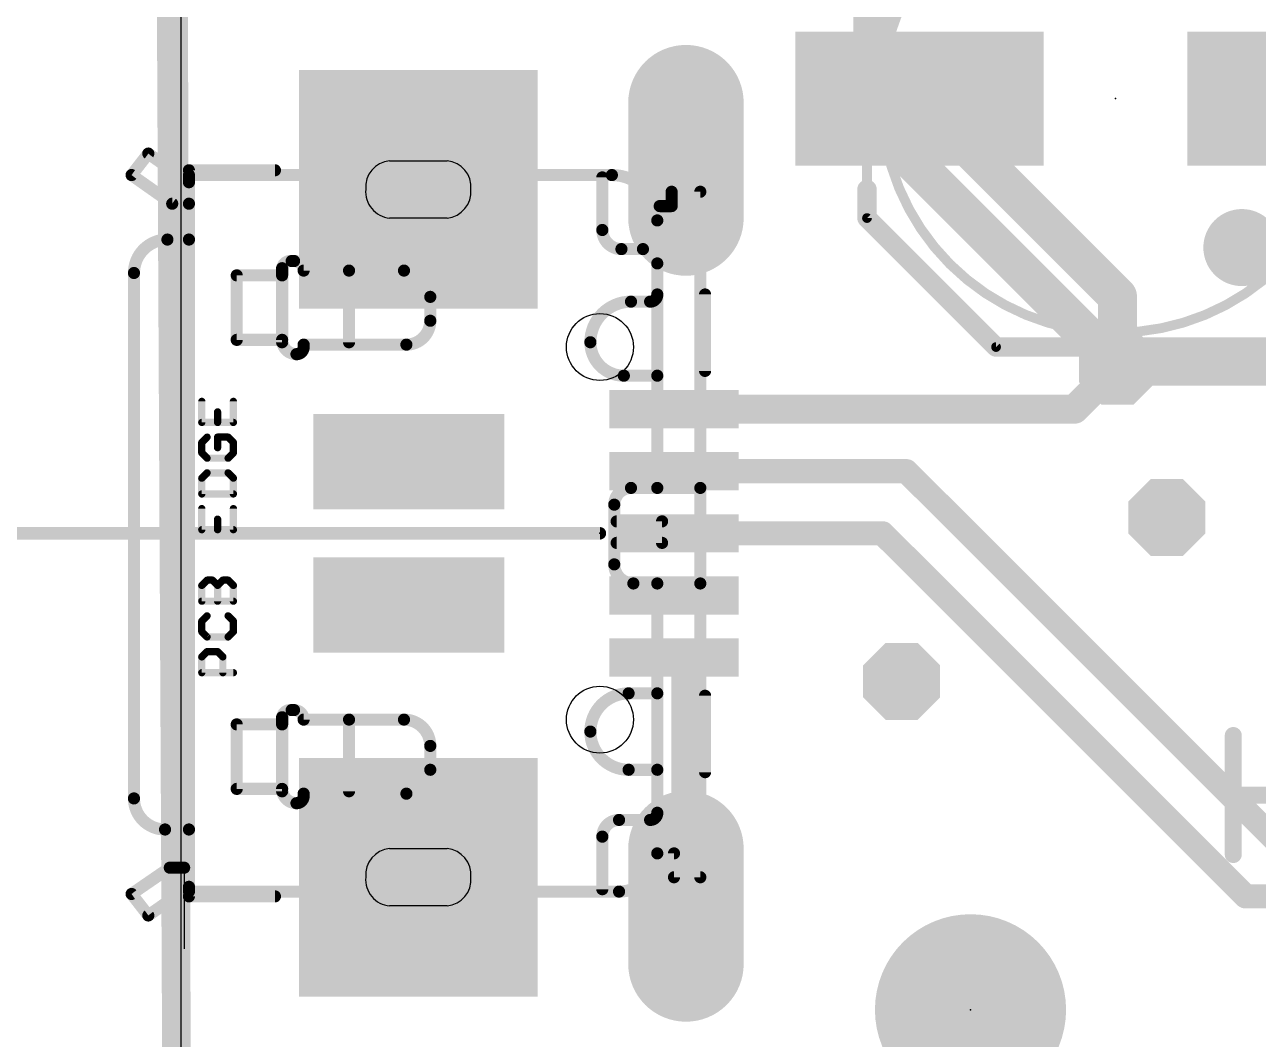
# Model space of a CAD drawing. Extents: x -30 to 79, y -8 to 63.
# Drawn here: x -1.63 to 11.27, y 9.2 to 19.82 of the extents above; entities that cross this region are included whole.
import ezdxf

# ---------------------------------------------------------------- set-up
doc = ezdxf.new("R2010")
doc.units = 0
for name, color, linetype in [('1', 12, 'CONTINUOUS'), ('16', 132, 'CONTINUOUS'), ('17', 110, 'CONTINUOUS'), ('18', 3, 'CONTINUOUS'), ('20', 53, 'CONTINUOUS'), ('21', 40, 'CONTINUOUS'), ('23', 40, 'CONTINUOUS'), ('39', 12, 'CONTINUOUS'), ('41', 12, 'CONTINUOUS'), ('47', 253, 'CONTINUOUS'), ('51', 253, 'CONTINUOUS')]:
    doc.layers.add(name, color=color, linetype=linetype)

# ---------------------------------------------------------------- blocks, each defined once
blk = doc.blocks.new('RECT')
blk.add_solid([(-0.5, -0.5), (0.5, -0.5), (-0.5, 0.5), (0.5, 0.5)])
blk = doc.blocks.new('PIE')
at = {"const_width": 0.5}
blk.add_lwpolyline([(0, -0.25, 1), (0, 0.25, 1), (0, -0.25)], format="xyb", dxfattribs=at)
blk = doc.blocks.new('OFFSETP100')
at = {"const_width": 1}
blk.add_lwpolyline([(0, 0), (1, 0)], dxfattribs=at)
at = {"const_width": 0.5}
for points in [[(0, 0.25, 1), (0, -0.25)], [(1, -0.25, 1), (1, 0.25)]]:
    blk.add_lwpolyline(points, format="xyb", dxfattribs=at)
blk = doc.blocks.new('SQUAREP')
blk.add_solid([(-0.5, -0.5), (0.5, -0.5), (-0.5, 0.5), (0.5, 0.5)])
blk = doc.blocks.new('ROUNDV')
at = {"const_width": 0.5}
blk.add_lwpolyline([(0, -0.25, 1), (0, 0.25, 1), (0, -0.25)], format="xyb", dxfattribs=at)
blk = doc.blocks.new('OCTAGONV')
at = {"const_width": 0.5}
blk.add_lwpolyline([(-0.25, -0.1036), (-0.25, 0.1036), (-0.1036, 0.25), (0.1036, 0.25), (0.25, 0.1036), (0.25, -0.1036), (0.1036, -0.25), (-0.1036, -0.25), (-0.25, -0.1036), (-0.25, 0.1036)], dxfattribs=at)

msp = doc.modelspace()

# ---------------------------------------------------------------- linework, layer by layer
at = {"layer": '1'}
for points, const_width in [([(0, 0), (-0.254, 50.762)], 0.3), ([(7.729, 19.05), (9.8, 16.979)], 0.4064), ([(9.8, 16.979), (9.8, 16.25)], 0.4064), ([(9.35, 15.8), (9.8, 16.25)], 0.3048), ([(9.65, 16.1), (9.8, 16.25)], 0.4064), ([(9.8, 16.25), (11.657, 16.25)], 0.254), ([(5.16, 15.8), (9.35, 15.8)], 0.3048), ([(5.16, 15.15), (7.591, 15.15)], 0.254), ([(7.591, 15.15), (11.441, 11.3)], 0.254), ([(7.341, 14.5), (5.16, 14.5)], 0.254), ([(11.141, 10.7), (7.341, 14.5)], 0.254), ([(5.285, 13.075), (5.16, 13.2)], 0.3048), ([(5.285, 11.2), (5.285, 13.075)], 0.3048), ([(23.5, 10.7), (11.141, 10.7)], 0.254)]:
    msp.add_lwpolyline(points, dxfattribs=dict(at, const_width=const_width))
for points, const_width in [([(7.8008, 19.1218, 1), (7.6572, 18.9782)], 0.2032), ([(9.9016, 16.979, 1), (9.6984, 16.979)], 0.2032), ([(9.7282, 16.9072, 1), (9.8718, 17.0508)], 0.2032), ([(9.8718, 16.1782, 1), (9.7282, 16.3218)], 0.2032), ([(9.8539, 16.1961, 1), (9.7461, 16.3039)], 0.1524), ([(9.5782, 16.1718, 1), (9.7218, 16.0282)], 0.2032), ([(9.6984, 16.25, 1), (9.9016, 16.25)], 0.2032), ([(9.8, 16.3135, 1), (9.8, 16.1865)], 0.127), ([(5.16, 15.8762, 1), (5.16, 15.7238)], 0.1524), ([(9.2961, 15.8539, 1), (9.4039, 15.7461)], 0.1524), ([(9.35, 15.7238, 1), (9.35, 15.8762)], 0.1524), ([(5.16, 15.2135, 1), (5.16, 15.0865)], 0.127), ([(7.6359, 15.1949, 1), (7.5461, 15.1051)], 0.127), ([(7.591, 15.0865, 1), (7.591, 15.2135)], 0.127), ([(5.16, 14.5635, 1), (5.16, 14.4365)], 0.127), ([(7.3859, 14.5449, 1), (7.2961, 14.4551)], 0.127), ([(7.341, 14.4365, 1), (7.341, 14.5635)], 0.127), ([(5.2139, 13.2539, 1), (5.1061, 13.1461)], 0.1524), ([(5.3612, 13.075, 1), (5.2088, 13.075)], 0.1524), ([(5.2311, 13.0211, 1), (5.3389, 13.1289)], 0.1524), ([(5.2088, 11.2, 1), (5.3612, 11.2)], 0.1524), ([(11.141, 10.7635, 1), (11.141, 10.6365)], 0.127), ([(11.0961, 10.6551, 1), (11.1859, 10.7449)], 0.127)]:
    msp.add_lwpolyline(points, format="xyb", dxfattribs=dict(at, const_width=const_width))
at = {"layer": '16'}
for points, const_width in [([(0, 0), (-0.127, 50.889)], 0.25), ([(7.239, 20.574), (7.239, 18.811)], 0.4064), ([(7.239, 18.811), (9.8, 16.25)], 0.4064), ([(9.8, 16.25), (16.1, 16.25)], 0.4064)]:
    msp.add_lwpolyline(points, dxfattribs=dict(at, const_width=const_width))
at = {"layer": '16', "const_width": 0.2032}
for points in [[(7.3108, 18.8828, 1), (7.1672, 18.7392)], [(7.1374, 18.811, 1), (7.3406, 18.811)], [(9.8, 16.3516, 1), (9.8, 16.1484)], [(9.7282, 16.1782, 1), (9.8718, 16.3218)]]:
    msp.add_lwpolyline(points, format="xyb", dxfattribs=at)
at = {"layer": '20'}
for p, q in [((0, 45.72), (0, 5.08)), ((2.185, 18.4), (2.785, 18.4)), ((2.785, 17.8), (2.185, 17.8)), ((2.185, 11.2), (2.785, 11.2)), ((2.785, 10.6), (2.185, 10.6))]:
    msp.add_line(p, q, dxfattribs=at)
for centre in [(4.385, 16.45), (4.385, 12.55)]:
    msp.add_circle(centre, 0.35, dxfattribs=at)
for centre, start, end in [((2.21, 18.125), 95.1944, 185.1944), ((2.76, 18.125), 354.8056, 84.8056), ((2.21, 18.075), 174.8056, 264.8056), ((2.76, 18.075), 275.1944, 5.1944), ((2.21, 10.925), 95.1944, 185.1944), ((2.76, 10.925), 354.8056, 84.8056), ((2.21, 10.875), 174.8056, 264.8056), ((2.76, 10.875), 275.1944, 5.1944)]:
    msp.add_arc(centre, 0.2761, start, end, dxfattribs=at)
at = {"layer": '21'}
for points, const_width in [([(0.985, 18.3), (0.085, 18.3)], 0.127), ([(0.085, 18.3), (0.085, 10.7)], 0.127), ([(7.179, 17.8), (7.179, 18.1)], 0.2032), ([(8.529, 16.45), (7.179, 17.8)], 0.2032), ([(5.485, 17), (5.485, 16.2)], 0.127), ([(12.379, 16.45), (8.529, 16.45)], 0.2032), ([(5.485, 12.8), (5.485, 12)], 0.127), ([(11.0109, 11.1379), (11.0109, 12.3836)], 0.1778), ([(11.0109, 11.7607), (11.8413, 11.7607)], 0.1778), ([(0.085, 10.7), (0.985, 10.7)], 0.127)]:
    msp.add_lwpolyline(points, dxfattribs=dict(at, const_width=const_width))
for points, const_width in [([(0.085, 18.3317, 1), (0.085, 18.2683)], 0.0635), ([(0.1168, 18.3, 1), (0.0533, 18.3)], 0.0635), ([(0.985, 18.2683, 1), (0.985, 18.3317)], 0.0635), ([(7.2298, 18.1, 1), (7.1282, 18.1)], 0.1016), ([(7.2149, 17.8359, 1), (7.1431, 17.7641)], 0.1016), ([(7.1282, 17.8, 1), (7.2298, 17.8)], 0.1016), ([(5.5168, 17, 1), (5.4533, 17)], 0.0635), ([(8.529, 16.5008, 1), (8.529, 16.3992)], 0.1016), ([(8.4931, 16.4141, 1), (8.5649, 16.4859)], 0.1016), ([(5.4533, 16.2, 1), (5.5168, 16.2)], 0.0635), ([(5.5168, 12.8, 1), (5.4533, 12.8)], 0.0635), ([(11.0554, 12.3836, 1), (10.9665, 12.3836)], 0.0889), ([(5.4533, 12, 1), (5.5168, 12)], 0.0635), ([(11.0109, 11.8052, 1), (11.0109, 11.7163)], 0.0889), ([(10.9665, 11.1379, 1), (11.0554, 11.1379)], 0.0889), ([(0.085, 10.7318, 1), (0.085, 10.6683)], 0.0635), ([(0.0533, 10.7, 1), (0.1168, 10.7)], 0.0635), ([(0.985, 10.6683, 1), (0.985, 10.7318)], 0.0635)]:
    msp.add_lwpolyline(points, format="xyb", dxfattribs=dict(at, const_width=const_width))
at = {"layer": '23'}
for p in [(9.779, 19.05), (4.385, 14.5), (8.262, 9.513)]:
    msp.add_point(p, dxfattribs=at)
at = {"layer": '39'}
for points, const_width in [([(8.262, 10.263, 0.4142), (7.512, 9.513)], 0.5), ([(9.012, 9.513, 0.4142), (8.262, 10.263)], 0.5), ([(8.262, 10.388, 1), (8.262, 10.138)], 0.25), ([(8.262, 10.138, 1), (8.262, 10.388)], 0.25), ([(7.512, 9.513, 0.4142), (8.262, 8.763)], 0.5), ([(7.637, 9.513, 1), (7.387, 9.513)], 0.25), ([(8.262, 8.763, 0.4142), (9.012, 9.513)], 0.5), ([(9.137, 9.513, 1), (8.887, 9.513)], 0.25), ([(7.387, 9.513, 1), (7.637, 9.513)], 0.25), ([(8.887, 9.513, 1), (9.137, 9.513)], 0.25)]:
    msp.add_lwpolyline(points, format="xyb", dxfattribs=dict(at, const_width=const_width))
at = {"layer": '41'}
for points, const_width in [([(8.262, 10.263, 0.4142), (7.512, 9.513)], 0.5), ([(9.012, 9.513, 0.4142), (8.262, 10.263)], 0.5), ([(8.262, 10.388, 1), (8.262, 10.138)], 0.25), ([(8.262, 10.138, 1), (8.262, 10.388)], 0.25), ([(7.512, 9.513, 0.4142), (8.262, 8.763)], 0.5), ([(7.637, 9.513, 1), (7.387, 9.513)], 0.25), ([(8.262, 8.763, 0.4142), (9.012, 9.513)], 0.5), ([(9.137, 9.513, 1), (8.887, 9.513)], 0.25), ([(7.387, 9.513, 1), (7.637, 9.513)], 0.25), ([(8.887, 9.513, 1), (9.137, 9.513)], 0.25)]:
    msp.add_lwpolyline(points, format="xyb", dxfattribs=dict(at, const_width=const_width))
at = {"layer": '47', "const_width": 0.13}
msp.add_lwpolyline([(4.385, 14.5), (-4.236, 14.5)], dxfattribs=at)
at = {"layer": '47', "const_width": 0.065}
msp.add_lwpolyline([(4.385, 14.4675, 1), (4.385, 14.5325)], format="xyb", dxfattribs=at)
at = {"layer": '51'}
msp.add_line((0.035, 11), (0.035, 10.15), dxfattribs=at)
for points, const_width in [([(9.779, 16.6, 1), (9.779, 21.5, 1), (9.779, 16.6)], 0.1016), ([(-0.3217, 18.5009, 1), (-0.3583, 18.4491)], 0.0635), ([(-0.3149, 18.4555, 1), (-0.3651, 18.4945)], 0.0635), ([(-0.4967, 18.2759, 1), (-0.5333, 18.2241)], 0.0635), ([(-0.5401, 18.2695, 1), (-0.4899, 18.2305)], 0.0635), ([(0.1168, 18.25, 1), (0.0533, 18.25)], 0.0635), ([(0.085, 18.2817, 1), (0.085, 18.2183)], 0.0635), ([(0.1168, 18.175, 1), (0.0533, 18.175)], 0.0635), ([(0.0533, 18.175, 1), (0.1168, 18.175)], 0.0635), ([(0.0667, 18.1491, 1), (0.1033, 18.2009)], 0.0635), ([(4.4417, 18.225, 1), (4.3783, 18.225)], 0.0635), ([(4.985, 17.775, 0.4142), (4.51, 18.25)], 0.127), ([(4.51, 18.2817, 1), (4.51, 18.2183)], 0.0635), ([(4.51, 18.2183, 1), (4.51, 18.2817)], 0.0635), ([(5.1668, 18.075, 1), (5.1033, 18.075)], 0.0635), ([(5.135, 18.1067, 1), (5.135, 18.0433)], 0.0635), ([(5.4668, 18.075, 1), (5.4033, 18.075)], 0.0635), ([(5.435, 18.0433, 1), (5.435, 18.1067)], 0.0635), ([(-0.09, 17.9817, 1), (-0.09, 17.9183)], 0.0635), ([(-0.1083, 17.9241, 1), (-0.0717, 17.9759)], 0.0635), ([(0.1168, 17.95, 1), (0.0533, 17.95)], 0.0635), ([(0.0533, 17.95, 1), (0.1168, 17.95)], 0.0635), ([(0.085, 17.9183, 1), (0.085, 17.9817)], 0.0635), ([(5.01, 17.9567, 1), (5.01, 17.8933)], 0.0635), ([(5.1033, 17.925, 1), (5.1668, 17.925)], 0.0635), ([(5.135, 17.8933, 1), (5.135, 17.9567)], 0.0635), ([(5.0168, 17.775, 1), (4.9533, 17.775)], 0.0635), ([(7.197, 17.818, 1), (7.161, 17.782)], 0.0508), ([(7.1536, 17.8, 1), (7.2044, 17.8)], 0.0508), ([(4.41, 17.675, 0.4142), (4.61, 17.475)], 0.127), ([(4.4417, 17.675, 1), (4.3783, 17.675)], 0.0635), ([(4.3783, 17.675, 1), (4.4417, 17.675)], 0.0635), ([(4.9533, 17.775, 1), (5.0168, 17.775)], 0.0635), ([(-0.14, 17.575, 0.4142), (-0.49, 17.225)], 0.127), ([(-0.14, 17.6067, 1), (-0.14, 17.5433)], 0.0635), ([(-0.14, 17.5433, 1), (-0.14, 17.6067)], 0.0635), ([(0.1168, 17.575, 1), (0.0533, 17.575)], 0.0635), ([(0.0533, 17.575, 1), (0.1168, 17.575)], 0.0635), ([(0.085, 17.5433, 1), (0.085, 17.6067)], 0.0635), ([(4.61, 17.5068, 1), (4.61, 17.4433)], 0.0635), ([(4.61, 17.4433, 1), (4.61, 17.5068)], 0.0635), ([(4.985, 17.325, 0.4142), (4.835, 17.475)], 0.127), ([(4.835, 17.5068, 1), (4.835, 17.4433)], 0.0635), ([(4.835, 17.4433, 1), (4.835, 17.5068)], 0.0635), ([(1.16, 17.35, 0.4142), (1.06, 17.275)], 0.127), ([(1.0286, 17.2795, 1), (1.0914, 17.2705)], 0.0635), ([(1.0917, 17.275, 1), (1.0283, 17.275)], 0.0635), ([(1.16, 17.3818, 1), (1.16, 17.3183)], 0.0635), ([(1.285, 17.25, 0.4142), (1.185, 17.35)], 0.127), ([(1.185, 17.3818, 1), (1.185, 17.3183)], 0.0635), ([(1.1555, 17.3186, 1), (1.1645, 17.3814)], 0.0635), ([(1.185, 17.3183, 1), (1.185, 17.3818)], 0.0635), ([(1.285, 17.2817, 1), (1.285, 17.2183)], 0.0635), ([(1.76, 17.2817, 1), (1.76, 17.2183)], 0.0635), ([(1.7917, 17.25, 1), (1.7283, 17.25)], 0.0635), ([(1.76, 17.2183, 1), (1.76, 17.2817)], 0.0635), ([(2.61, 16.975, 0.4142), (2.335, 17.25)], 0.127), ([(2.335, 17.2817, 1), (2.335, 17.2183)], 0.0635), ([(2.335, 17.2183, 1), (2.335, 17.2817)], 0.0635), ([(5.0168, 17.325, 1), (4.9533, 17.325)], 0.0635), ([(4.9533, 17.325, 1), (5.0168, 17.325)], 0.0635), ([(4.9533, 17.325, 1), (5.0168, 17.325)], 0.0635), ([(-0.4583, 17.225, 1), (-0.5218, 17.225)], 0.0635), ([(-0.5218, 17.225, 1), (-0.4583, 17.225)], 0.0635), ([(0.585, 17.2317, 1), (0.585, 17.1683)], 0.0635), ([(0.6168, 17.2, 1), (0.5533, 17.2)], 0.0635), ([(1.0917, 17.2, 1), (1.0283, 17.2)], 0.0635), ([(1.0283, 17.2, 1), (1.0917, 17.2)], 0.0635), ([(1.06, 17.1683, 1), (1.06, 17.2317)], 0.0635), ([(1.2533, 17.25, 1), (1.3168, 17.25)], 0.0635), ([(2.6418, 16.975, 1), (2.5783, 16.975)], 0.0635), ([(4.91, 16.925, 0.4142), (4.985, 17)], 0.127), ([(5.0168, 17, 1), (4.9533, 17)], 0.0635), ([(5.0168, 17, 1), (4.9533, 17)], 0.0635), ([(2.5783, 16.975, 1), (2.6418, 16.975)], 0.0635), ([(4.71, 16.925, 0.4142), (4.285, 16.5)], 0.127), ([(4.71, 16.9567, 1), (4.71, 16.8933)], 0.0635), ([(4.71, 16.8933, 1), (4.71, 16.9567)], 0.0635), ([(4.91, 16.9567, 1), (4.91, 16.8933)], 0.0635), ([(4.91, 16.8933, 1), (4.91, 16.9567)], 0.0635), ([(4.9533, 17, 1), (5.0168, 17)], 0.0635), ([(2.36, 16.475, 0.4142), (2.61, 16.725)], 0.127), ([(2.6418, 16.725, 1), (2.5783, 16.725)], 0.0635), ([(2.5783, 16.725, 1), (2.6418, 16.725)], 0.0635), ([(0.585, 16.5568, 1), (0.585, 16.4933)], 0.0635), ([(0.5533, 16.525, 1), (0.6168, 16.525)], 0.0635), ([(1.06, 16.525, 0.4142), (1.21, 16.375)], 0.127), ([(1.0917, 16.525, 1), (1.0283, 16.525)], 0.0635), ([(1.0283, 16.5, 1), (1.0917, 16.5)], 0.0635), ([(1.06, 16.4933, 1), (1.06, 16.5568)], 0.0635), ([(1.285, 16.5068, 1), (1.285, 16.4433)], 0.0635), ([(1.3168, 16.475, 1), (1.2533, 16.475)], 0.0635), ([(1.7283, 16.5, 1), (1.7917, 16.5)], 0.0635), ([(2.36, 16.5068, 1), (2.36, 16.4433)], 0.0635), ([(2.36, 16.4433, 1), (2.36, 16.5068)], 0.0635), ([(4.285, 16.5, 0.4142), (4.635, 16.15)], 0.127), ([(4.3167, 16.5, 1), (4.2533, 16.5)], 0.0635), ([(4.2533, 16.5, 1), (4.3167, 16.5)], 0.0635), ([(1.21, 16.375, 0.4142), (1.285, 16.45)], 0.127), ([(1.21, 16.4067, 1), (1.21, 16.3433)], 0.0635), ([(1.21, 16.3433, 1), (1.21, 16.4067)], 0.0635), ([(1.3168, 16.45, 1), (1.2533, 16.45)], 0.0635), ([(1.2533, 16.45, 1), (1.3168, 16.45)], 0.0635), ([(8.529, 16.4754, 1), (8.529, 16.4246)], 0.0508), ([(8.511, 16.432, 1), (8.547, 16.468)], 0.0508), ([(4.635, 16.1818, 1), (4.635, 16.1183)], 0.0635), ([(4.635, 16.1183, 1), (4.635, 16.1818)], 0.0635), ([(5.0168, 16.15, 1), (4.9533, 16.15)], 0.0635), ([(4.9533, 16.15, 1), (5.0168, 16.15)], 0.0635), ([(4.985, 16.1183, 1), (4.985, 16.1818)], 0.0635), ([(0.2387, 15.881, 1), (0.2006, 15.881)], 0.0381), ([(0.5692, 15.881, 1), (0.5311, 15.881)], 0.0381), ([(0.4039, 15.7709, 1), (0.3658, 15.7709)], 0.0381), ([(0.2196, 15.6798, 1), (0.2196, 15.6417)], 0.0381), ([(0.2006, 15.6607, 1), (0.2387, 15.6607)], 0.0381), ([(0.3658, 15.6607, 1), (0.4039, 15.6607)], 0.0381), ([(0.5311, 15.6607, 1), (0.5692, 15.6607)], 0.0381), ([(0.5501, 15.6417, 1), (0.5501, 15.6798)], 0.0381), ([(0.2387, 15.4517, 1), (0.2006, 15.4517)], 0.0381), ([(0.2882, 15.4934, 1), (0.2612, 15.5203)], 0.0381), ([(0.3849, 15.5259, 1), (0.3849, 15.4878)], 0.0381), ([(0.4039, 15.5068, 1), (0.3658, 15.5068)], 0.0381), ([(0.5085, 15.5203, 1), (0.4816, 15.4934)], 0.0381), ([(0.495, 15.4878, 1), (0.495, 15.5259)], 0.0381), ([(0.5692, 15.4517, 1), (0.5311, 15.4517)], 0.0381), ([(0.2061, 15.4652, 1), (0.2331, 15.4383)], 0.0381), ([(0.2331, 15.3551, 1), (0.2061, 15.3281)], 0.0381), ([(0.2006, 15.3416, 1), (0.2387, 15.3416)], 0.0381), ([(0.3658, 15.3967, 1), (0.4039, 15.3967)], 0.0381), ([(0.5311, 15.3416, 1), (0.5692, 15.3416)], 0.0381), ([(0.5636, 15.3281, 1), (0.5366, 15.3551)], 0.0381), ([(0.5366, 15.4383, 1), (0.5636, 15.4652)], 0.0381), ([(0.2747, 15.3056, 1), (0.2747, 15.2675)], 0.0381), ([(0.2612, 15.273, 1), (0.2882, 15.3)], 0.0381), ([(0.4816, 15.3, 1), (0.5085, 15.273)], 0.0381), ([(0.495, 15.2675, 1), (0.495, 15.3056)], 0.0381), ([(0.2387, 15.0775, 1), (0.2006, 15.0775)], 0.0381), ([(0.2061, 15.091, 1), (0.2331, 15.0641)], 0.0381), ([(0.2747, 15.1517, 1), (0.2747, 15.1136)], 0.0381), ([(0.2882, 15.1191, 1), (0.2612, 15.1461)], 0.0381), ([(0.5085, 15.1461, 1), (0.4816, 15.1191)], 0.0381), ([(0.495, 15.1136, 1), (0.495, 15.1517)], 0.0381), ([(0.5692, 15.0775, 1), (0.5311, 15.0775)], 0.0381), ([(0.5366, 15.0641, 1), (0.5636, 15.091)], 0.0381), ([(4.71, 14.975, 0.4142), (4.535, 14.8)], 0.127), ([(4.71, 15.0068, 1), (4.71, 14.9433)], 0.0635), ([(4.71, 14.9433, 1), (4.71, 15.0068)], 0.0635), ([(4.985, 15.0068, 1), (4.985, 14.9433)], 0.0635), ([(4.9533, 14.975, 1), (5.0168, 14.975)], 0.0635), ([(4.985, 14.9433, 1), (4.985, 15.0068)], 0.0635), ([(5.4668, 14.975, 1), (5.4033, 14.975)], 0.0635), ([(5.4033, 14.975, 1), (5.4668, 14.975)], 0.0635), ([(5.435, 14.9433, 1), (5.435, 15.0068)], 0.0635), ([(0.2196, 14.9314, 1), (0.2196, 14.8933)], 0.0381), ([(0.2006, 14.9123, 1), (0.2387, 14.9123)], 0.0381), ([(0.5311, 14.9123, 1), (0.5692, 14.9123)], 0.0381), ([(0.5501, 14.8933, 1), (0.5501, 14.9314)], 0.0381), ([(4.5667, 14.8, 1), (4.5033, 14.8)], 0.0635), ([(0.2387, 14.7584, 1), (0.2006, 14.7584)], 0.0381), ([(0.5692, 14.7584, 1), (0.5311, 14.7584)], 0.0381), ([(4.5033, 14.8, 1), (4.5667, 14.8)], 0.0635), ([(0.4039, 14.6483, 1), (0.3658, 14.6483)], 0.0381), ([(4.56, 14.6568, 1), (4.56, 14.5932)], 0.0635), ([(5.0667, 14.625, 1), (5.0033, 14.625)], 0.0635), ([(5.035, 14.5932, 1), (5.035, 14.6568)], 0.0635), ([(0.2196, 14.5571, 1), (0.2196, 14.519)], 0.0381), ([(0.2006, 14.5381, 1), (0.2387, 14.5381)], 0.0381), ([(0.3658, 14.5381, 1), (0.4039, 14.5381)], 0.0381), ([(0.5311, 14.5381, 1), (0.5692, 14.5381)], 0.0381), ([(0.5501, 14.519, 1), (0.5501, 14.5571)], 0.0381), ([(4.56, 14.4318, 1), (4.56, 14.3682)], 0.0635), ([(5.035, 14.3682, 1), (5.035, 14.4318)], 0.0635), ([(5.0033, 14.4, 1), (5.0667, 14.4)], 0.0635), ([(4.535, 14.175, 0.4142), (4.735, 13.975)], 0.127), ([(4.5667, 14.175, 1), (4.5033, 14.175)], 0.0635), ([(4.5033, 14.175, 1), (4.5667, 14.175)], 0.0635), ([(0.2387, 13.9549, 1), (0.2006, 13.9549)], 0.0381), ([(0.2061, 13.9684, 1), (0.2331, 13.9415)], 0.0381), ([(0.2747, 14.029, 1), (0.2747, 13.9909)], 0.0381), ([(0.2882, 13.9965, 1), (0.2612, 14.0235)], 0.0381), ([(0.3433, 14.0235, 1), (0.3163, 13.9965)], 0.0381), ([(0.3298, 13.9909, 1), (0.3298, 14.029)], 0.0381), ([(0.4039, 13.9549, 1), (0.3658, 13.9549)], 0.0381), ([(0.3714, 13.9684, 1), (0.3983, 13.9415)], 0.0381), ([(0.3714, 13.9415, 1), (0.3983, 13.9684)], 0.0381), ([(0.4399, 14.029, 1), (0.4399, 13.9909)], 0.0381), ([(0.4534, 13.9965, 1), (0.4265, 14.0235)], 0.0381), ([(0.5085, 14.0235, 1), (0.4816, 13.9965)], 0.0381), ([(0.495, 13.9909, 1), (0.495, 14.029)], 0.0381), ([(0.5692, 13.9549, 1), (0.5311, 13.9549)], 0.0381), ([(0.5366, 13.9415, 1), (0.5636, 13.9684)], 0.0381), ([(4.735, 14.0068, 1), (4.735, 13.9433)], 0.0635), ([(4.735, 13.9433, 1), (4.735, 14.0068)], 0.0635), ([(5.0168, 13.975, 1), (4.9533, 13.975)], 0.0635), ([(4.985, 14.0068, 1), (4.985, 13.9433)], 0.0635), ([(4.985, 13.9433, 1), (4.985, 14.0068)], 0.0635), ([(5.4668, 13.975, 1), (5.4033, 13.975)], 0.0635), ([(5.4033, 13.975, 1), (5.4668, 13.975)], 0.0635), ([(5.435, 13.9433, 1), (5.435, 14.0068)], 0.0635), ([(0.2196, 13.8087, 1), (0.2196, 13.7706)], 0.0381), ([(0.5501, 13.7706, 1), (0.5501, 13.8087)], 0.0381), ([(0.2006, 13.7897, 1), (0.2387, 13.7897)], 0.0381), ([(0.3658, 13.7897, 1), (0.4039, 13.7897)], 0.0381), ([(0.5311, 13.7897, 1), (0.5692, 13.7897)], 0.0381), ([(0.2387, 13.5807, 1), (0.2006, 13.5807)], 0.0381), ([(0.2061, 13.5942, 1), (0.2331, 13.5672)], 0.0381), ([(0.2882, 13.6223, 1), (0.2612, 13.6493)], 0.0381), ([(0.5085, 13.6493, 1), (0.4816, 13.6223)], 0.0381), ([(0.5692, 13.5807, 1), (0.5311, 13.5807)], 0.0381), ([(0.5366, 13.5672, 1), (0.5636, 13.5942)], 0.0381), ([(0.2331, 13.484, 1), (0.2061, 13.4571)], 0.0381), ([(0.2006, 13.4706, 1), (0.2387, 13.4706)], 0.0381), ([(0.2747, 13.4345, 1), (0.2747, 13.3964)], 0.0381), ([(0.2612, 13.402, 1), (0.2882, 13.4289)], 0.0381), ([(0.4816, 13.4289, 1), (0.5085, 13.402)], 0.0381), ([(0.495, 13.3964, 1), (0.495, 13.4345)], 0.0381), ([(0.5311, 13.4706, 1), (0.5692, 13.4706)], 0.0381), ([(0.5636, 13.4571, 1), (0.5366, 13.484)], 0.0381), ([(0.2747, 13.2806, 1), (0.2747, 13.2425)], 0.0381), ([(0.2882, 13.2481, 1), (0.2612, 13.2751)], 0.0381), ([(0.3983, 13.2751, 1), (0.3714, 13.2481)], 0.0381), ([(0.3849, 13.2425, 1), (0.3849, 13.2806)], 0.0381), ([(0.2387, 13.2065, 1), (0.2006, 13.2065)], 0.0381), ([(0.2061, 13.22, 1), (0.2331, 13.193)], 0.0381), ([(0.459, 13.2065, 1), (0.4209, 13.2065)], 0.0381), ([(0.4265, 13.193, 1), (0.4534, 13.22)], 0.0381), ([(0.2196, 13.0603, 1), (0.2196, 13.0222)], 0.0381), ([(0.2006, 13.0413, 1), (0.2387, 13.0413)], 0.0381), ([(0.4209, 13.0413, 1), (0.459, 13.0413)], 0.0381), ([(0.5501, 13.0222, 1), (0.5501, 13.0603)], 0.0381), ([(4.685, 12.825, 0.4142), (4.285, 12.425)], 0.127), ([(4.685, 12.8568, 1), (4.685, 12.7933)], 0.0635), ([(4.685, 12.7933, 1), (4.685, 12.8568)], 0.0635), ([(5.0168, 12.825, 1), (4.9533, 12.825)], 0.0635), ([(4.9533, 12.825, 1), (5.0168, 12.825)], 0.0635), ([(4.985, 12.7933, 1), (4.985, 12.8568)], 0.0635), ([(1.16, 12.65, 0.4142), (1.06, 12.575)], 0.127), ([(1.16, 12.6818, 1), (1.16, 12.6182)], 0.0635), ([(1.185, 12.6818, 1), (1.185, 12.6182)], 0.0635), ([(1.285, 12.55, 0.4142), (1.185, 12.65)], 0.127), ([(1.1555, 12.6186, 1), (1.1645, 12.6814)], 0.0635), ([(1.185, 12.6182, 1), (1.185, 12.6818)], 0.0635), ([(0.585, 12.5318, 1), (0.585, 12.4682)], 0.0635), ([(0.6168, 12.5, 1), (0.5533, 12.5)], 0.0635), ([(1.0286, 12.5795, 1), (1.0914, 12.5705)], 0.0635), ([(1.0917, 12.575, 1), (1.0283, 12.575)], 0.0635), ([(1.0917, 12.5, 1), (1.0283, 12.5)], 0.0635), ([(1.0283, 12.5, 1), (1.0917, 12.5)], 0.0635), ([(1.06, 12.4682, 1), (1.06, 12.5318)], 0.0635), ([(1.285, 12.5818, 1), (1.285, 12.5183)], 0.0635), ([(1.2533, 12.55, 1), (1.3168, 12.55)], 0.0635), ([(1.76, 12.5818, 1), (1.76, 12.5183)], 0.0635), ([(1.7917, 12.55, 1), (1.7283, 12.55)], 0.0635), ([(1.76, 12.5183, 1), (1.76, 12.5818)], 0.0635), ([(2.61, 12.275, 0.4142), (2.335, 12.55)], 0.127), ([(2.335, 12.5818, 1), (2.335, 12.5183)], 0.0635), ([(2.335, 12.5183, 1), (2.335, 12.5818)], 0.0635), ([(4.285, 12.425, 0.4142), (4.685, 12.025)], 0.127), ([(4.3167, 12.425, 1), (4.2533, 12.425)], 0.0635), ([(4.2533, 12.425, 1), (4.3167, 12.425)], 0.0635), ([(2.6418, 12.275, 1), (2.5783, 12.275)], 0.0635), ([(2.5783, 12.275, 1), (2.6418, 12.275)], 0.0635), ([(2.36, 11.775, 0.4142), (2.61, 12.025)], 0.127), ([(2.6418, 12.025, 1), (2.5783, 12.025)], 0.0635), ([(2.5783, 12.025, 1), (2.6418, 12.025)], 0.0635), ([(4.685, 12.0568, 1), (4.685, 11.9932)], 0.0635), ([(4.685, 11.9932, 1), (4.685, 12.0568)], 0.0635), ([(5.0168, 12.025, 1), (4.9533, 12.025)], 0.0635), ([(4.9533, 12.025, 1), (5.0168, 12.025)], 0.0635), ([(4.985, 11.9932, 1), (4.985, 12.0568)], 0.0635), ([(0.585, 11.8568, 1), (0.585, 11.7933)], 0.0635), ([(1.06, 11.825, 0.4142), (1.21, 11.675)], 0.127), ([(1.0917, 11.825, 1), (1.0283, 11.825)], 0.0635), ([(1.06, 11.7933, 1), (1.06, 11.8568)], 0.0635), ([(-0.49, 11.725, 0.4142), (-0.165, 11.4)], 0.127), ([(-0.4583, 11.725, 1), (-0.5218, 11.725)], 0.0635), ([(-0.5218, 11.725, 1), (-0.4583, 11.725)], 0.0635), ([(0.5533, 11.825, 1), (0.6168, 11.825)], 0.0635), ([(1.0283, 11.8, 1), (1.0917, 11.8)], 0.0635), ([(1.21, 11.675, 0.4142), (1.285, 11.75)], 0.127), ([(1.285, 11.8068, 1), (1.285, 11.7432)], 0.0635), ([(1.3168, 11.775, 1), (1.2533, 11.775)], 0.0635), ([(1.3168, 11.75, 1), (1.2533, 11.75)], 0.0635), ([(1.2533, 11.75, 1), (1.3168, 11.75)], 0.0635), ([(1.7283, 11.8, 1), (1.7917, 11.8)], 0.0635), ([(2.36, 11.8068, 1), (2.36, 11.7432)], 0.0635), ([(2.36, 11.7432, 1), (2.36, 11.8068)], 0.0635), ([(1.21, 11.7068, 1), (1.21, 11.6433)], 0.0635), ([(1.21, 11.6433, 1), (1.21, 11.7068)], 0.0635), ([(4.91, 11.5, 0.4142), (4.985, 11.575)], 0.127), ([(5.0168, 11.575, 1), (4.9533, 11.575)], 0.0635), ([(5.0168, 11.575, 1), (4.9533, 11.575)], 0.0635), ([(4.585, 11.5, 0.4142), (4.41, 11.325)], 0.127), ([(4.585, 11.5318, 1), (4.585, 11.4682)], 0.0635), ([(4.585, 11.4682, 1), (4.585, 11.5318)], 0.0635), ([(4.91, 11.5318, 1), (4.91, 11.4682)], 0.0635), ([(4.91, 11.4682, 1), (4.91, 11.5318)], 0.0635), ([(4.9533, 11.575, 1), (5.0168, 11.575)], 0.0635), ([(-0.165, 11.4318, 1), (-0.165, 11.3682)], 0.0635), ([(-0.165, 11.3682, 1), (-0.165, 11.4318)], 0.0635), ([(0.1168, 11.4, 1), (0.0533, 11.4)], 0.0635), ([(0.0533, 11.4, 1), (0.1168, 11.4)], 0.0635), ([(0.085, 11.3682, 1), (0.085, 11.4318)], 0.0635), ([(4.4417, 11.325, 1), (4.3783, 11.325)], 0.0635), ([(4.3783, 11.325, 1), (4.4417, 11.325)], 0.0635), ([(4.585, 10.75, 0.4142), (4.985, 11.15)], 0.127), ([(4.985, 11.1818, 1), (4.985, 11.1182)], 0.0635), ([(5.0168, 11.15, 1), (4.9533, 11.15)], 0.0635), ([(4.9533, 11.15, 1), (5.0168, 11.15)], 0.0635), ([(5.1917, 11.15, 1), (5.1283, 11.15)], 0.0635), ([(5.16, 11.1182, 1), (5.16, 11.1818)], 0.0635), ([(-0.115, 11.0318, 1), (-0.115, 10.9682)], 0.0635), ([(-0.097, 10.9738, 1), (-0.133, 11.0262)], 0.0635), ([(0.035, 10.9682, 1), (0.035, 11.0318)], 0.0635), ([(0.1168, 10.8, 1), (0.0533, 10.8)], 0.0635), ([(0.1033, 10.7741, 1), (0.0667, 10.8259)], 0.0635), ([(5.16, 10.9318, 1), (5.16, 10.8682)], 0.0635), ([(5.1283, 10.9, 1), (5.1917, 10.9)], 0.0635), ([(5.4033, 10.9, 1), (5.4668, 10.9)], 0.0635), ([(5.435, 10.8682, 1), (5.435, 10.9318)], 0.0635), ([(-0.4899, 10.7445, 1), (-0.5401, 10.7055)], 0.0635), ([(-0.533, 10.7512, 1), (-0.497, 10.6988)], 0.0635), ([(0.085, 10.7818, 1), (0.085, 10.7182)], 0.0635), ([(0.0533, 10.8, 1), (0.1168, 10.8)], 0.0635), ([(0.0533, 10.75, 1), (0.1168, 10.75)], 0.0635), ([(4.3783, 10.775, 1), (4.4417, 10.775)], 0.0635), ([(4.585, 10.7818, 1), (4.585, 10.7182)], 0.0635), ([(4.585, 10.7182, 1), (4.585, 10.7818)], 0.0635), ([(-0.3583, 10.5259, 1), (-0.3217, 10.4741)], 0.0635), ([(-0.3651, 10.4805, 1), (-0.3149, 10.5195)], 0.0635)]:
    msp.add_lwpolyline(points, format="xyb", dxfattribs=dict(at, const_width=const_width))
for points, const_width in [([(7.179, 17.8), (7.179, 20.3)], 0.1016), ([(-0.34, 18.475), (-0.515, 18.25)], 0.127), ([(-0.34, 18.475), (0.085, 18.175)], 0.127), ([(-0.515, 18.25), (-0.09, 17.95)], 0.127), ([(4.51, 18.25), (0.085, 18.25)], 0.127), ([(0.085, 18.25), (0.085, 18.175)], 0.127), ([(0.085, 18.175), (0.085, 17.95)], 0.127), ([(4.41, 18.225), (4.41, 17.675)], 0.127), ([(5.135, 17.925), (5.135, 18.075)], 0.127), ([(5.135, 18.075), (5.435, 18.075)], 0.127), ([(5.435, 18.075), (5.435, 14.975)], 0.127), ([(-0.09, 17.95), (0.085, 17.95)], 0.127), ([(0.085, 17.95), (0.085, 17.575)], 0.127), ([(5.01, 17.925), (5.135, 17.925)], 0.127), ([(4.985, 17.325), (4.985, 17.775)], 0.127), ([(8.529, 16.45), (7.179, 17.8)], 0.1016), ([(0.085, 17.575), (-0.14, 17.575)], 0.127), ([(0.085, 17.575), (0.085, 11.4)], 0.127), ([(4.61, 17.475), (4.835, 17.475)], 0.127), ([(1.06, 17.2), (1.06, 17.275)], 0.127), ([(1.16, 17.35), (1.185, 17.35)], 0.127), ([(1.285, 17.25), (1.76, 17.25)], 0.127), ([(1.76, 17.25), (2.335, 17.25)], 0.127), ([(1.76, 17.25), (1.76, 16.5)], 0.127), ([(4.985, 17.325), (4.985, 17)], 0.127), ([(-0.49, 17.225), (-0.49, 11.725)], 0.127), ([(0.585, 16.525), (0.585, 17.2)], 0.127), ([(0.585, 17.2), (1.06, 17.2)], 0.127), ([(1.06, 17.2), (1.06, 16.5)], 0.127), ([(2.61, 16.975), (2.61, 16.725)], 0.127), ([(4.985, 16.15), (4.985, 17)], 0.127), ([(4.91, 16.925), (4.71, 16.925)], 0.127), ([(1.06, 16.525), (0.585, 16.525)], 0.127), ([(2.36, 16.475), (1.285, 16.475)], 0.127), ([(1.285, 16.475), (1.285, 16.45)], 0.127), ([(12.379, 16.45), (8.529, 16.45)], 0.1016), ([(4.635, 16.15), (4.985, 16.15)], 0.127), ([(4.985, 14.975), (4.985, 16.15)], 0.127), ([(0.2196, 15.881), (0.2196, 15.6607)], 0.0762), ([(0.5501, 15.6607), (0.5501, 15.881)], 0.0762), ([(0.3849, 15.6607), (0.3849, 15.7709)], 0.0762), ([(0.2196, 15.6607), (0.5501, 15.6607)], 0.0762), ([(0.2747, 15.5068), (0.2196, 15.4517)], 0.0762), ([(0.2196, 15.4517), (0.2196, 15.3416)], 0.0762), ([(0.495, 15.5068), (0.3849, 15.5068)], 0.0762), ([(0.3849, 15.5068), (0.3849, 15.3967)], 0.0762), ([(0.5501, 15.4517), (0.495, 15.5068)], 0.0762), ([(0.5501, 15.3416), (0.5501, 15.4517)], 0.0762), ([(0.2196, 15.3416), (0.2747, 15.2865)], 0.0762), ([(0.495, 15.2865), (0.5501, 15.3416)], 0.0762), ([(0.2747, 15.2865), (0.495, 15.2865)], 0.0762), ([(0.2747, 15.1326), (0.2196, 15.0775)], 0.0762), ([(0.2196, 15.0775), (0.2196, 14.9123)], 0.0762), ([(0.495, 15.1326), (0.2747, 15.1326)], 0.0762), ([(0.5501, 15.0775), (0.495, 15.1326)], 0.0762), ([(0.5501, 14.9123), (0.5501, 15.0775)], 0.0762), ([(4.71, 14.975), (4.985, 14.975)], 0.127), ([(4.985, 14.975), (5.435, 14.975)], 0.127), ([(5.435, 14.975), (5.435, 13.975)], 0.127), ([(0.2196, 14.9123), (0.5501, 14.9123)], 0.0762), ([(4.535, 14.175), (4.535, 14.8)], 0.127), ([(0.2196, 14.7584), (0.2196, 14.5381)], 0.0762), ([(0.5501, 14.5381), (0.5501, 14.7584)], 0.0762), ([(0.3849, 14.5381), (0.3849, 14.6483)], 0.0762), ([(4.56, 14.625), (5.035, 14.625)], 0.127), ([(5.035, 14.625), (5.035, 14.4)], 0.127), ([(0.2196, 14.5381), (0.5501, 14.5381)], 0.0762), ([(5.035, 14.4), (4.56, 14.4)], 0.127), ([(0.2196, 13.9549), (0.2747, 14.01)], 0.0762), ([(0.2196, 13.7897), (0.2196, 13.9549)], 0.0762), ([(0.2747, 14.01), (0.3298, 14.01)], 0.0762), ([(0.3298, 14.01), (0.3849, 13.9549)], 0.0762), ([(0.3849, 13.9549), (0.4399, 14.01)], 0.0762), ([(0.3849, 13.7897), (0.3849, 13.9549)], 0.0762), ([(0.4399, 14.01), (0.495, 14.01)], 0.0762), ([(0.495, 14.01), (0.5501, 13.9549)], 0.0762), ([(0.5501, 13.9549), (0.5501, 13.7897)], 0.0762), ([(4.985, 13.975), (4.735, 13.975)], 0.127), ([(4.985, 12.825), (4.985, 13.975)], 0.127), ([(5.435, 13.975), (4.985, 13.975)], 0.127), ([(5.435, 13.975), (5.435, 10.9)], 0.127), ([(0.5501, 13.7897), (0.2196, 13.7897)], 0.0762), ([(0.2747, 13.6358), (0.2196, 13.5807)], 0.0762), ([(0.2196, 13.5807), (0.2196, 13.4706)], 0.0762), ([(0.5501, 13.5807), (0.495, 13.6358)], 0.0762), ([(0.5501, 13.4706), (0.5501, 13.5807)], 0.0762), ([(0.2196, 13.4706), (0.2747, 13.4155)], 0.0762), ([(0.2747, 13.4155), (0.495, 13.4155)], 0.0762), ([(0.495, 13.4155), (0.5501, 13.4706)], 0.0762), ([(0.2196, 13.2065), (0.2747, 13.2616)], 0.0762), ([(0.2747, 13.2616), (0.3849, 13.2616)], 0.0762), ([(0.3849, 13.2616), (0.4399, 13.2065)], 0.0762), ([(0.2196, 13.0413), (0.2196, 13.2065)], 0.0762), ([(0.4399, 13.2065), (0.4399, 13.0413)], 0.0762), ([(0.5501, 13.0413), (0.2196, 13.0413)], 0.0762), ([(4.985, 12.825), (4.685, 12.825)], 0.127), ([(4.985, 12.025), (4.985, 12.825)], 0.127), ([(1.16, 12.65), (1.185, 12.65)], 0.127), ([(0.585, 11.825), (0.585, 12.5)], 0.127), ([(0.585, 12.5), (1.06, 12.5)], 0.127), ([(1.06, 12.5), (1.06, 12.575)], 0.127), ([(1.06, 12.5), (1.06, 11.8)], 0.127), ([(1.285, 12.55), (1.76, 12.55)], 0.127), ([(1.76, 12.55), (2.335, 12.55)], 0.127), ([(1.76, 12.55), (1.76, 11.8)], 0.127), ([(2.61, 12.275), (2.61, 12.025)], 0.127), ([(4.685, 12.025), (4.985, 12.025)], 0.127), ([(4.985, 12.025), (4.985, 11.575)], 0.127), ([(1.06, 11.825), (0.585, 11.825)], 0.127), ([(2.36, 11.775), (1.285, 11.775)], 0.127), ([(1.285, 11.775), (1.285, 11.75)], 0.127), ([(4.985, 11.15), (4.985, 11.575)], 0.127), ([(4.91, 11.5), (4.585, 11.5)], 0.127), ([(-0.165, 11.4), (0.085, 11.4)], 0.127), ([(0.085, 11.4), (0.085, 10.8)], 0.127), ([(4.41, 11.325), (4.41, 10.775)], 0.127), ([(5.16, 11.15), (4.985, 11.15)], 0.127), ([(5.16, 10.9), (5.16, 11.15)], 0.127), ([(-0.515, 10.725), (-0.115, 11)], 0.127), ([(-0.115, 11), (0.035, 11)], 0.127), ([(0.085, 10.8), (-0.34, 10.5)], 0.127), ([(0.085, 10.8), (0.085, 10.75)], 0.127), ([(5.435, 10.9), (5.16, 10.9)], 0.127), ([(-0.34, 10.5), (-0.515, 10.725)], 0.127), ([(0.085, 10.75), (4.585, 10.75)], 0.127)]:
    msp.add_lwpolyline(points, dxfattribs=dict(at, const_width=const_width))

# ---------------------------------------------------------------- block references
at = {"layer": '1'}
for p, xscale, yscale, rotation in [((7.729, 19.05), 2.6, 1.4, 180), ((11.829, 19.05), 2.6, 1.4, 180), ((5.16, 15.8), 0.4, 1.35, 270), ((5.16, 15.15), 0.4, 1.35, 270), ((5.16, 14.5), 0.4, 1.35, 270), ((5.16, 13.85), 0.4, 1.35, 270), ((5.16, 13.2), 0.4, 1.35, 270)]:
    msp.add_blockref('RECT', p, dxfattribs=dict(at, xscale=xscale, yscale=yscale, rotation=rotation))
at = {"layer": '1', "xscale": 2}
for p in [(2.385, 15.25), (2.385, 13.75)]:
    msp.add_blockref('RECT', p, dxfattribs=at)
at = {"layer": '1'}
msp.add_blockref('PIE', (8.262, 9.513), dxfattribs=at)
at = {"layer": '17', "xscale": 1.208, "yscale": 1.208}
for p, rotation in [((5.285, 17.8), 90), ((5.285, 17.8), 90), ((5.285, 11.2), 270), ((5.285, 11.2), 270)]:
    msp.add_blockref('OFFSETP100', p, dxfattribs=dict(at, rotation=rotation))
at = {"layer": '17', "xscale": 2.5, "yscale": 2.5}
for p in [(2.485, 18.1), (2.485, 18.1), (2.485, 10.9), (2.485, 10.9)]:
    msp.add_blockref('SQUAREP', p, dxfattribs=at)
at = {"layer": '18', "xscale": 0.8064, "yscale": 0.8064}
for name, p in [('ROUNDV', (11.101, 17.491)), ('ROUNDV', (11.101, 17.491)), ('OCTAGONV', (9.8, 16.25)), ('OCTAGONV', (9.8, 16.25)), ('OCTAGONV', (10.315, 14.665)), ('OCTAGONV', (10.315, 14.665)), ('OCTAGONV', (7.541, 12.95)), ('OCTAGONV', (7.541, 12.95))]:
    msp.add_blockref(name, p, dxfattribs=at)
at = {"layer": '51', "xscale": 0.55, "yscale": 0.7, "rotation": 180}
msp.add_blockref('RECT', (7.104, 19.05), dxfattribs=at)

doc.saveas('drawing.dxf')
